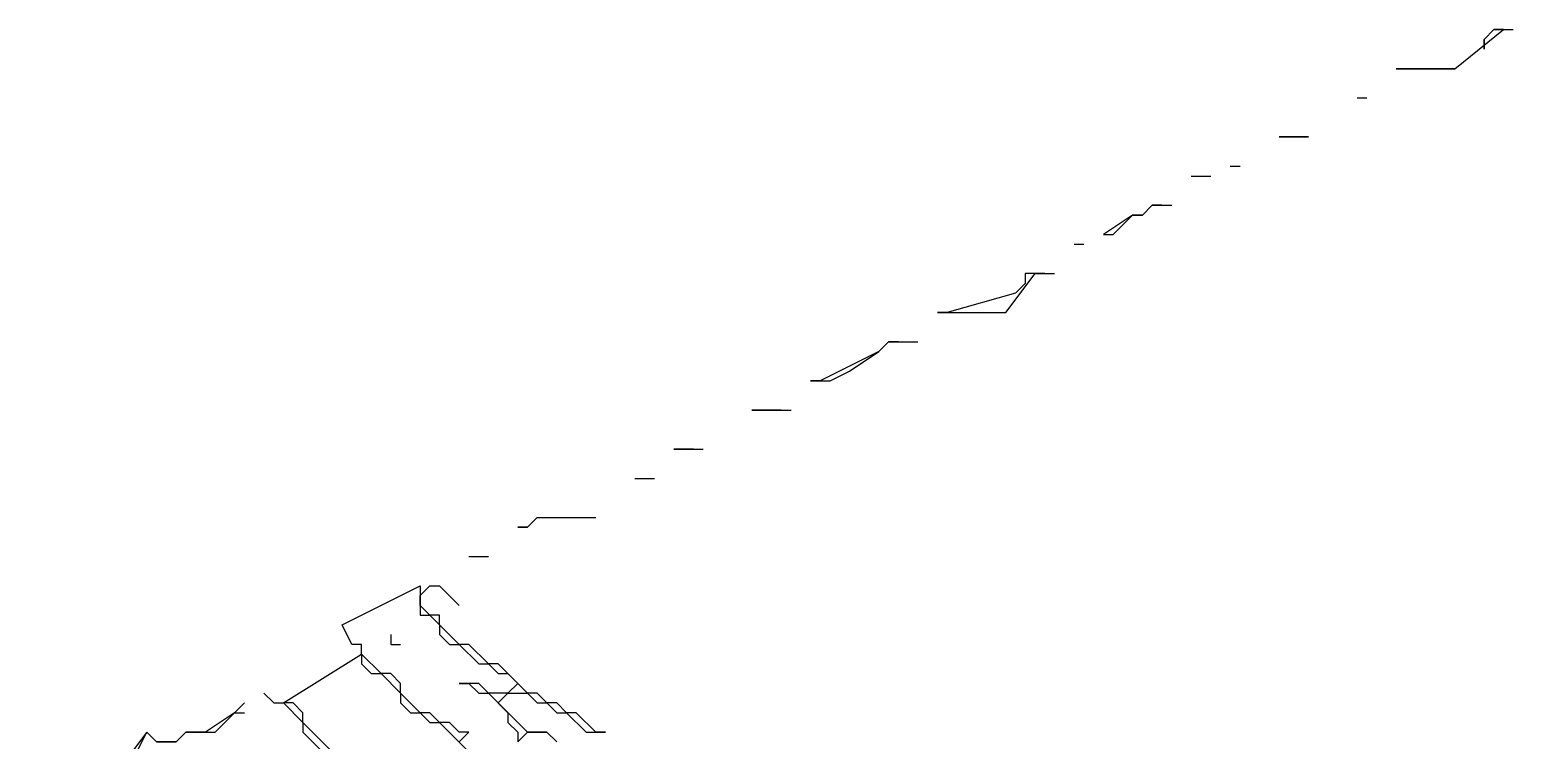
# Model space of a CAD drawing. Header units: metres. Extents: x 76363 to 76886, y 81203 to 81673.
# Drawn here: x 76649.4 to 76710.2, y 81627.5 to 81656.6 of the extents above; entities that cross this region are included whole.
import ezdxf

# ---------------------------------------------------------------- set-up
doc = ezdxf.new("R2010")
doc.units = ezdxf.units.M

msp = doc.modelspace()

# ---------------------------------------------------------------- linework, layer by layer
for points in [[(76707.8, 81655, 228.965), (76705.4, 81655, 229.06), (76707.8, 81655, 228.965), (76709.8, 81656.6, 228.95), (76709.4, 81656.6, 228.99), (76709, 81656.2, 229.02), (76709, 81655.8, 229.075), (76709, 81656.2, 229.02), (76709.4, 81656.6, 228.99), (76710.2, 81656.6, 228.95)], [(76703.8, 81653.8, 229.16), (76704.2, 81653.8, 229.15)], [(76703, 81653.4, 229.145)], [(76701.8, 81652.2, 229.17), (76700.6, 81652.2, 229.22), (76701.8, 81652.2, 229.17)], [(76698.6, 81651, 229.28), (76699, 81651, 229.28)], [(76697, 81650.6, 229.273), (76697.8, 81650.6, 229.27)], [(76695.8, 81649.4, 229.37), (76695.4, 81649.4, 229.38), (76695, 81649, 229.39), (76694.6, 81649, 229.4), (76693.4, 81648.2, 229.55), (76693.8, 81648.2, 229.47), (76694.6, 81649, 229.4), (76695, 81649, 229.39), (76695.4, 81649.4, 229.38), (76696.2, 81649.4, 229.37)], [(76692.2, 81647.8, 229.55), (76692.6, 81647.8, 229.55)], [(76691, 81646.6, 229.57), (76690.2, 81646.6, 229.57), (76690.2, 81646.2, 229.56), (76689.8, 81645.8, 229.543), (76687, 81645, 229.52), (76686.6, 81645, 229.517), (76687.4, 81645, 229.52), (76688.6, 81645, 229.515), (76689.4, 81645, 229.59), (76690.6, 81646.6, 229.65), (76691.4, 81646.6, 229.575)], [(76685, 81643.8, 229.54), (76684.6, 81643.8, 229.47), (76684.2, 81643.4, 229.54), (76681.8, 81642.2, 229.64), (76681.4, 81642.2, 229.65), (76682.2, 81642.2, 229.56), (76683, 81642.6, 229.57), (76683, 81642.6, 229.57), (76684.2, 81643.4, 229.54), (76684.6, 81643.8, 229.47), (76685.8, 81643.8, 229.54)], [(76678.2, 81640.6, 229.585)], [(76680.2, 81641, 229.59), (76679, 81641, 229.59), (76680.6, 81641, 229.59)], [(76676.6, 81639.4, 229.61), (76675.8, 81639.4, 229.615), (76677, 81639.4, 229.61)], [(76674.2, 81638.2, 229.64), (76675, 81638.2, 229.71)], [(76673.4, 81637.8, 229.625)], [(76670.2, 81636.6, 229.81), (76669.8, 81636.2, 229.88), (76669.4, 81636.2, 229.88), (76669.4, 81636.2, 229.88), (76669.8, 81636.2, 229.88), (76670.2, 81636.6, 229.81), (76672.6, 81636.6, 229.655)], [(76667.4, 81635, 230.067), (76668.2, 81635, 229.985)], [(76667, 81627.4, 231.623), (76667.4, 81627.8, 231.35), (76667, 81627.8, 231.36), (76666.6, 81628.2, 231.457), (76666.2, 81628.2, 231.755), (76665.8, 81628.6, 231.827), (76665.4, 81628.6, 232.11), (76664.6, 81629.4, 232.23), (76664.6, 81629.8, 231.97), (76664.2, 81630.2, 231.73), (76663.8, 81630.2, 232.148), (76663, 81631, 232.278), (76663, 81631.4, 232.064), (76662.6, 81631.4, 232.395), (76662.2, 81632.2, 232.02), (76665.4, 81633.8, 230.02), (76665.4, 81632.6, 230.04), (76665.8, 81632.6, 229.96), (76666.2, 81632.2, 229.95), (76666.2, 81631.8, 230.01), (76666.6, 81631.4, 230.02), (76667, 81631.4, 229.907), (76667.8, 81630.6, 229.84), (76668.2, 81630.6, 229.825), (76668.6, 81630.2, 229.815), (76669, 81630.2, 229.81), (76669.4, 81629.8, 229.795), (76669, 81629.4, 229.89), (76668.2, 81629.4, 230.125), (76667.8, 81629.8, 230.145), (76667, 81629.8, 230.5), (76667.4, 81629.8, 230.3), (76667.8, 81629.4, 230.2), (76668.2, 81629.4, 230.125), (76669, 81628.6, 230.195), (76669, 81628.2, 230.445), (76669.4, 81627.8, 230.47), (76669.4, 81627.4, 230.667), (76669.8, 81627.8, 230.35), (76670.6, 81627.8, 230.19), (76671, 81627.4, 230.25), (76670.6, 81627.8, 230.19), (76669.8, 81627.8, 230.35), (76668.6, 81629, 230.053), (76669, 81629.4, 229.89), (76669.8, 81629.4, 229.73), (76670.2, 81629, 229.79), (76670.6, 81629, 229.71), (76671, 81628.6, 229.77), (76671.4, 81628.6, 229.76), (76672.2, 81627.8, 229.81), (76673, 81627.8, 229.8), (76672.6, 81627.8, 229.81), (76671.8, 81628.6, 229.765), (76671.4, 81628.6, 229.76), (76671, 81629, 229.71), (76670.6, 81629, 229.71), (76670.2, 81629.4, 229.775), (76669.8, 81629.4, 229.73), (76668.6, 81630.6, 229.79), (76668.2, 81630.6, 229.825), (76667.4, 81631.4, 229.91), (76667, 81631.4, 229.907), (76666.2, 81632.2, 229.95), (76666.2, 81632.6, 229.96), (76665.8, 81632.6, 229.96), (76665.4, 81633, 230.06), (76665.4, 81633.4, 230.077), (76665.8, 81633.8, 230.01), (76666.2, 81633.8, 229.94), (76667, 81633, 229.9), (76666.2, 81633.8, 229.94)], [(76664.2, 81631.8, 230.853), (76664.2, 81631.4, 231.04), (76664.6, 81631.4, 230.757)], [(76661.8, 81627, 239.381), (76660.6, 81628.2, 239.49), (76660.6, 81628.6, 239.076), (76660.2, 81629, 238.743), (76659.8, 81629, 239.308), (76663, 81631, 232.278), (76663, 81630.6, 232.677), (76663.4, 81630.2, 232.575), (76663.8, 81630.2, 232.148), (76664.6, 81629.4, 232.23), (76664.6, 81629, 232.52), (76665, 81628.6, 232.522), (76665.4, 81628.6, 232.11), (76665.8, 81628.2, 232.038), (76666.2, 81628.2, 231.755), (76667.4, 81627, 231.934)], [(76658.2, 81629, 239.69), (76657.8, 81628.6, 240.08), (76656.6, 81627.8, 240.2), (76655.8, 81627.8, 240.2), (76655.4, 81627.4, 240.3), (76654.6, 81627.4, 240.345), (76654.2, 81627.8, 240.28), (76654.2, 81627.8, 240.28), (76653, 81626.2, 240.37), (76649.8, 81624.6, 240.315), (76649.4, 81624.6, 240.24), (76650.2, 81624.6, 240.357), (76651, 81625, 240.48), (76651.4, 81625, 240.4), (76651.8, 81626.2, 240.45), (76653.4, 81626.2, 240.37), (76654.2, 81627.8, 240.28), (76654.6, 81627.4, 240.345), (76655.4, 81627.4, 240.3), (76655.8, 81627.8, 240.2), (76657, 81627.8, 240.19), (76657.8, 81628.6, 240.08), (76658.2, 81628.6, 239.965)], [(76659, 81629.4, 239.57), (76659.4, 81629, 239.52), (76659.8, 81629, 239.308), (76660.6, 81628.2, 239.49), (76660.6, 81627.8, 239.647), (76661.8, 81626.6, 239.787)]]:
    msp.add_polyline3d(points)

doc.saveas('drawing.dxf')
